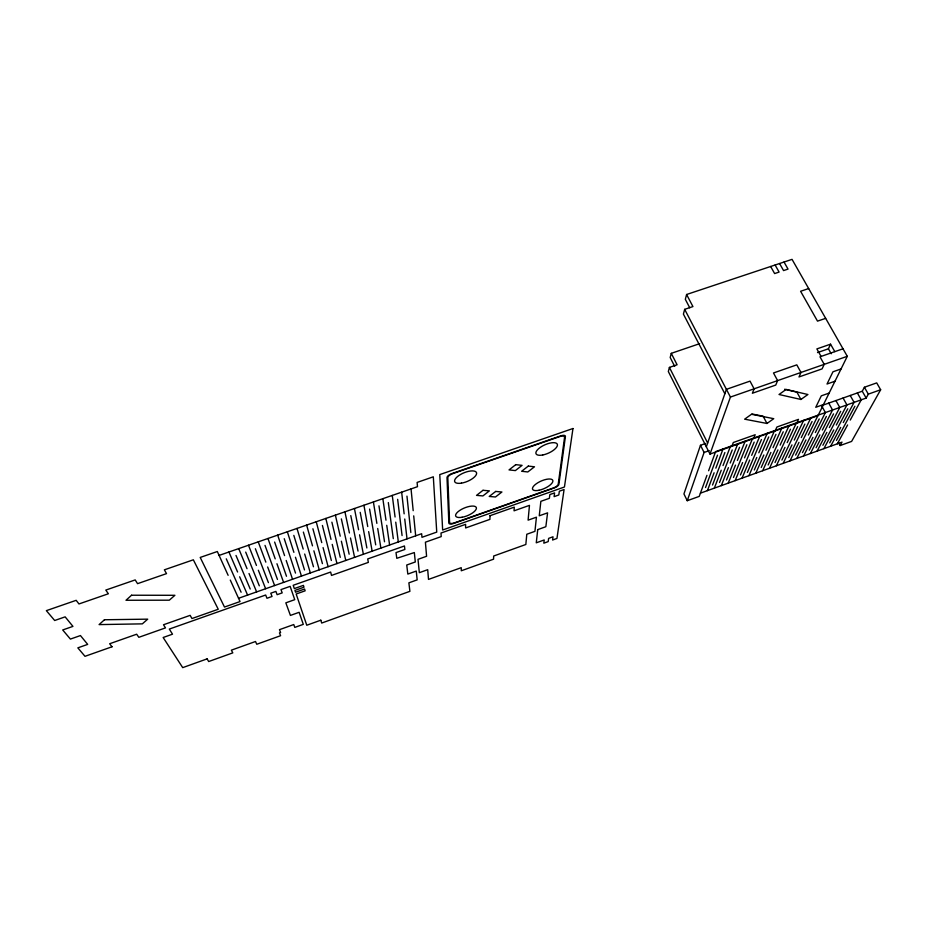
<?xml version="1.0" encoding="UTF-8"?>
<svg xmlns="http://www.w3.org/2000/svg" width="927" height="927" viewBox="0 0 927 927"><rect width="100%" height="100%" fill="white"/><g stroke="black" fill="none" stroke-linecap="round" stroke-linejoin="round"><path stroke-width="1.39" d="M699.607 343.685L671.275 353.338L670.186 357.509L674.682 366.374M671.275 353.338L677.092 364.774L669.41 367.405L668.332 371.53L709.989 454.079L817.996 415.667L847.29 356.304L792.04 259.363L686.594 294.496L685.331 299.34L689.734 307.764M686.594 294.496L692.933 306.57L684.671 309.34L683.408 314.126L724.856 393.766M705.621 443.465L700.476 445.284L683.941 493.94L687.255 500.707L699.236 496.385L706.942 475.354M687.255 500.707L704.091 452.457L700.476 445.284M706.328 446.814L726.397 389.34L750.013 381.124L754.103 388.819L752.388 393.245L775.76 385.076L777.614 380.603L773.489 372.967L796.803 364.856L800.986 372.457L798.993 376.953L822.087 368.888L824.207 364.357L819.978 356.802L843.002 348.795M709.989 454.079L730.43 397.069L684.671 309.34M708.622 470.731L715.621 451.6L866.154 398.077L868.321 394.137L880.65 389.757L876.71 382.897L864.393 387.254L862.261 391.217L823.014 405.134M705.528 487.532L717.521 455.18M707.394 490.65L714.103 472.782M715.841 468.158L723.037 448.958M712.539 485.018L724.879 452.55M714.346 488.135L721.241 470.221M723.037 465.574L730.441 446.327M731.843 446.304L733.315 442.503L755.169 434.74L753.57 438.575M719.526 482.492L732.226 449.943M721.287 485.644L728.379 467.66M730.221 463.013L737.834 443.697M726.513 479.977L739.549 447.324M728.216 483.141L735.505 465.111M737.382 460.441L745.215 441.078M733.489 477.475L746.872 444.728M735.134 480.649L742.608 462.561M744.543 457.88L752.573 438.459M740.441 474.972L754.172 442.121M742.04 478.158L749.7 460.024M751.681 455.331L759.92 435.852M747.382 472.469L761.449 439.525M748.935 475.678L756.78 457.486M758.819 452.782L767.243 433.245M754.311 469.977L768.726 436.941M755.806 473.199L763.848 454.96M765.934 450.232L774.566 430.638M775.169 430.893L776.884 427.023L798.471 419.363L796.641 423.257M761.229 467.486L775.98 434.357M762.678 470.719L770.905 452.422M773.025 447.695L781.867 428.042M768.135 465.006L783.222 431.773M769.526 468.251L777.938 449.908M780.117 445.157L789.155 425.458M775.03 462.527L790.453 429.201M817.521 352.573L828.414 348.795L830.557 344.172L834.798 351.646M776.362 465.783L784.96 447.393M787.185 442.619L796.42 422.863M781.913 460.047L797.672 426.629M783.188 463.326L791.982 444.879M794.254 440.093L803.686 420.29M788.773 457.579L804.868 424.068M790.013 460.87L798.981 442.364M801.299 437.579L810.928 417.706M795.633 455.111L812.064 421.507M796.814 458.425L805.957 439.861M808.332 435.064L818.159 415.145M802.469 452.643L819.236 418.958M803.605 455.968L812.933 437.37M815.354 432.55L825.378 412.573L821.554 405.644M809.294 450.186L826.386 416.397M810.372 453.535L819.897 434.867M822.353 430.035L832.573 410.012L828.738 403.094M816.108 447.741L833.535 413.859M817.139 451.09L826.838 432.388M829.352 427.544L839.758 407.463L835.911 400.557M822.921 445.284L840.662 411.321M823.894 448.656L833.779 429.896M836.328 425.041L846.93 404.902L843.072 398.019M829.711 442.839L847.788 408.784M830.638 446.223L840.696 427.417M843.303 422.55L854.091 402.364L850.221 395.481M836.478 440.406L854.891 406.258M837.359 443.801L847.602 424.948M850.256 420.058L861.241 399.827L857.348 392.955M838.321 442.306L840.117 445.563L841.994 442.133L700.418 493.164M880.65 389.757L851.612 441.414L840.117 445.563M766.977 423.465L773.744 418.68L751.496 414.265L744.636 419.178L766.977 423.465L763.13 416.2L751.948 413.975M800.916 399.467L807.904 394.52L786.142 389.421L779.039 394.508L800.916 399.467L796.919 392.144L784.59 389.259M704.091 452.457L709.248 450.626M829.144 393.071L821.299 395.841L815.76 407.289L823.477 404.543M834.995 381.217L827.023 384.021L832.944 371.797L841.032 368.969M238.552 598.286L421.646 533.72L421.97 537.312L436.744 532.098L433.315 476.814L417.115 482.422L417.486 486.687L219.096 555.412M730.43 397.069L847.29 356.304M830.557 344.172L816.872 348.911L821.079 356.42M825.656 318.355L817.51 321.136L800.592 291.275L808.668 288.552M864.393 387.254L868.321 394.137M862.261 391.217L866.154 398.077M784.033 262.04L788.031 269.097L783.558 270.58L779.572 263.523M828.414 348.795L831.218 353.755M775.111 265.006L779.097 272.075L774.624 273.569L770.65 266.489M669.41 367.405L707.66 443.013M228.123 575.319L217.324 551.519L200.209 557.44L224.485 607.058L240.035 601.565L230.29 580.07M226.281 558.83L241.101 592.237M228.923 552.005L237.59 572.005M239.664 576.791L247.602 595.099M236.003 555.458L250.22 589.027M238.714 548.61L247.034 568.715M249.015 573.512L256.628 591.913M245.701 552.098L259.317 585.829M248.494 545.227L256.443 565.424M258.355 570.244L265.632 588.738M255.365 548.738L268.401 582.631M258.239 541.855L265.84 562.144M267.66 566.988L274.624 585.563M265.018 545.389L277.451 579.445M267.973 538.483L275.215 558.865M276.953 563.743L283.592 582.399M274.635 542.052L286.489 576.27M277.671 535.122L284.566 555.597M286.211 560.499L292.538 579.248M284.241 538.714L295.504 573.095M287.347 531.774L293.894 552.341M295.458 557.254L301.46 576.096M293.813 535.389L304.496 569.931M296.999 528.425L303.199 549.085M304.682 554.033L310.371 572.956M303.372 532.075L313.465 566.768M306.628 525.088L312.492 545.841M313.882 550.812L319.247 569.827M312.897 528.761L322.422 563.616M316.246 521.762L321.75 542.608M323.071 547.59L328.112 566.698M322.411 525.458L331.345 560.476M325.829 518.436L330.997 539.387M332.225 544.392L336.964 563.581M331.889 522.168L340.267 557.336M335.389 515.122L340.209 536.165M341.368 541.194L345.783 560.464M341.356 518.888L349.155 554.207M344.925 511.82L349.409 532.944M350.487 537.996L354.589 557.359M350.788 515.609L358.019 551.09M354.438 508.529L358.587 529.746M359.572 534.821L363.384 554.265M360.209 512.341L366.872 547.973M363.929 505.238L367.741 526.548M368.656 531.646L372.144 551.171M369.595 509.085L375.702 544.856M373.396 501.959L376.872 523.361M377.706 528.471L380.893 548.089M378.969 505.829L384.52 541.762M382.839 498.691L385.98 520.174M386.733 525.308L389.618 545.006M388.32 502.585L393.303 538.668M392.26 495.424L395.076 516.999M395.748 522.156L398.32 541.936M397.648 499.34L402.075 535.574M401.658 492.167L404.137 513.836M404.74 519.016L407.011 538.877M406.953 496.119L410.835 532.492M411.043 488.923L413.187 510.673M413.709 515.875L415.678 535.818M490.024 515.713L489.919 519.363L465.632 527.95L465.597 524.346L441.009 533.037L441.206 536.594L425.412 542.191L426.582 556.27L418.007 559.329L419.328 572.677L427.706 569.688L428.506 579.41L461.229 567.672L461.298 570.777L493.558 559.19L493.674 556.026L525.841 544.485L526.791 534.253L534.937 531.345L536.432 517.185L528.1 520.151L529.468 505.366L514.045 510.823L514.288 507.139L490.024 515.713M537.73 529.618L536.269 542.816L544.219 539.954L543.813 543.176L548.205 541.6L548.622 538.378L553.025 536.791L552.585 540.024L556.953 538.448L564.079 489.537L559.34 491.217L558.819 494.972L554.103 496.64L554.589 492.886L549.838 494.566L549.375 498.309L540.858 501.333L539.259 515.806L547.579 512.851L545.852 526.71L537.73 529.618M564.578 437.196L558.216 484.288A4.994 1.819 -24 0 1 553.338 487.973L454.392 522.874A5.064 1.866 -22.3 0 1 449.595 522.585L447.822 477.66A5.446 2.155 -22.5 0 1 452.851 473.604L559.931 436.524A5.377 2.097 -24.5 0 1 564.578 437.196M565.412 436.547L558.9 484.357A4.994 1.819 -24 0 1 554.022 488.042L453.662 523.442A5.064 1.866 -22.3 0 1 448.865 523.152L446.999 477.579A5.446 2.167 -22.5 0 1 452.04 473.523L560.754 435.875A5.377 2.097 -24.5 0 1 565.412 436.547M572.967 428.517L564.45 486.999L442.642 530.012L439.769 474.589L572.967 428.517M104.45 619.757L99.096 624.601L142.341 623.859L147.706 619.155L104.45 619.757M131.564 595.227L126.002 600.267L169.317 600.186L174.89 595.296L131.564 595.227M483.002 490.302L476.536 495.377L482.921 495.922L489.375 490.87L483.002 490.302M515.76 464.647L509.039 469.908L515.366 470.592L522.063 465.366L515.76 464.647M495.678 491.437L489.236 496.455L495.481 496.988L501.913 492.005L495.678 491.437M528.309 466.084L521.623 471.275L527.811 471.959L534.485 466.791L528.309 466.084M207.127 658.865L182.712 667.637L163.152 637.498L172.503 634.184L169.305 629.074L265.667 595.018L266.964 598.274L272.04 596.478L270.777 593.21L275.887 591.403L277.115 594.682L282.19 592.886L280.985 589.595L290.151 586.362L294.751 599.665L285.829 602.84L290.418 615.424L299.131 612.307L303.291 624.358L294.798 627.405L293.755 624.543L279.479 629.665L280.603 632.492L279.467 632.909L280.591 635.702L256.767 644.265L255.504 641.507L231.379 650.163L232.793 652.875L208.679 661.542L207.127 658.865M320.812 620.198L306.767 625.238L296.165 593.998L305.145 590.812L304.566 589.016L295.551 592.214L294.937 590.406L303.986 587.197L303.407 585.377L294.322 588.587L293.199 585.285L330.638 572.052L331.518 575.424L368.355 562.388L367.706 558.946L404.439 545.968L404.856 549.468L396.014 552.596L396.791 558.309L414.334 552.562L415.308 561.971L406.733 565.018L407.822 574.08L416.258 571.067L417.173 579.873L408.877 582.84L409.896 591.333L321.692 623.048L320.812 620.198M112.005 646.779L84.994 656.316L77.833 647.857L87.683 644.392L80.452 635.563L70.406 639.085L62.7 629.966L72.943 626.385L65.145 616.861L54.681 620.499L46.35 610.65L76.176 600.325L78.969 603.952L108.366 593.767L105.794 590.082L135.191 579.92L137.555 583.662L166.524 573.628L164.369 569.827L193.349 559.804L218.251 609.259L191.959 618.541L190.151 615.354L163.5 624.752L165.481 627.892L138.83 637.312L136.663 634.219L109.653 643.744L112.005 646.779M462.109 517.254A11.159 4.137 -22.5 0 0 476.327 507.556A11.159 4.137 -22.5 0 0 459.583 510.545A11.159 4.137 -22.5 0 0 462.109 517.254M539.027 490.256A11.043 4.056 -23.9 0 0 552.782 480.348A11.043 4.056 -23.9 0 0 536.246 483.801A11.043 4.056 -23.9 0 0 539.027 490.256M461.472 483.141A11.796 4.623 -22.7 0 0 476.513 472.666A11.796 4.623 -22.7 0 0 458.807 475.574A11.796 4.623 -22.7 0 0 461.472 483.141M542.747 454.983A11.669 4.531 -24.2 0 0 557.324 444.265A11.669 4.531 -24.2 0 0 539.873 447.683A11.669 4.531 -24.2 0 0 542.747 454.983"/></g></svg>
